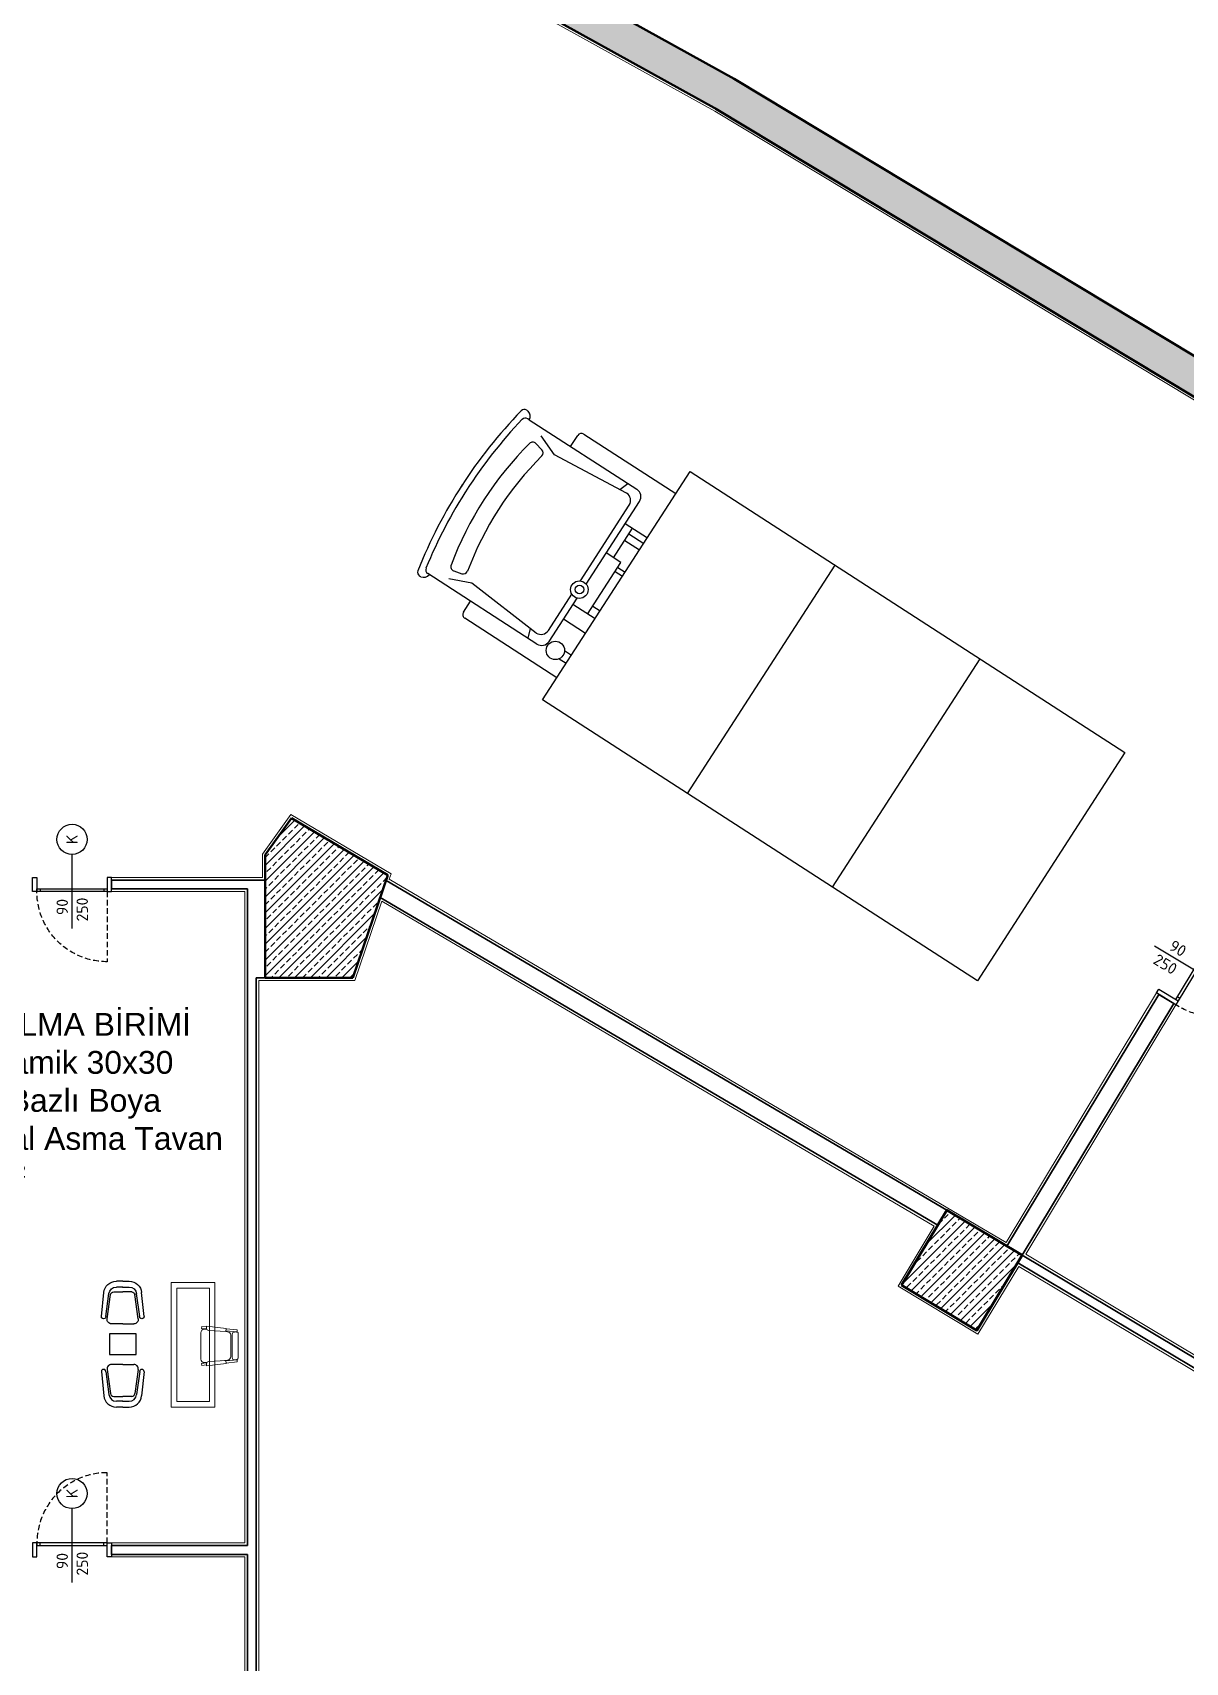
# Model space of a CAD drawing. Header units: millimetres. Extents: x 1443065 to 1517367, y 3763150 to 3779068.
# Drawn here: x 1450917 to 1452231, y 3769524 to 3771381 of the extents above; entities that cross this region are included whole.
import ezdxf
from ezdxf.enums import TextEntityAlignment as Align

# ---------------------------------------------------------------- set-up
doc = ezdxf.new("R2010")
doc.units = ezdxf.units.MM
doc.linetypes.add('HIDDEN', pattern=[9.525, 6.35, -3.175])
for name, color, linetype, lineweight in [('DUVAR', 2, 'Continuous', 35), ('MAHAL', 52, 'Continuous', 13), ('SECTION4', 3, 'Continuous', 50), ('SIVA', 3, 'Continuous', 9), ('TASIYICI', 170, 'Continuous', 50), ('TEFRIS', 165, 'Continuous', 15)]:
    doc.layers.add(name, color=color, linetype=linetype, lineweight=lineweight)
for name, color, linetype in [('m-DOG_', 4, 'Continuous'), ('m-TAR_duvar', 8, 'Continuous'), ('m-TFR_vitrifiye', 1, 'Continuous'), ('m-YAZ_poz', 7, 'Continuous'), ('TF', 21, 'Continuous')]:
    doc.layers.add(name, color=color, linetype=linetype)
doc.styles.add('mono', font='isocpeur.ttf')
doc.styles.get("Standard").update_dxf_attribs({"font": 'arial.ttf'})
pattern_1 = [(45, (-13755.822, -59043.389), (-8.98025612, 8.98025612), []), (45, (-13746.842, -59043.389), (-8.98025612, 8.98025612), [6.35, -3.175])]

# ---------------------------------------------------------------- blocks, each defined once
blk = doc.blocks.new('90lık Kqpı')
at = {"layer": 'm-DOG_', "linetype": 'HIDDEN'}
blk.add_line((-8, -5), (-88, -5), dxfattribs=at)
at = {"layer": 'm-DOG_'}
for p, q in [((-5, -8.8), (-8, -8.8)), ((-5, -81.2), (-8, -81.2))]:
    blk.add_line(p, q, dxfattribs=at)
for points in [[(8, 0), (8, -5), (-8, -5), (-8, 0)], [(-8, -5), (-8, -85), (-5, -85), (-5, -5)], [(8, -90), (8, -85), (-8, -85), (-8, -90)]]:
    blk.add_lwpolyline(points, close=True, dxfattribs=at)
at = {"layer": 'm-DOG_', "linetype": 'HIDDEN'}
blk.add_arc((-8, -5), 80, 180, 270, dxfattribs=at)
blk = doc.blocks.new('m-penpoz')
blk.add_line((0, -1.625), (0, 0))
blk.add_circle((0, 0.332), 0.332)
blk.add_attdef('POZNO', text='', height=0.18).set_placement((0, 0.332), align=Align.MIDDLE)
blk.add_attdef('HEIGHT', text='', height=0.18, rotation=90).set_placement((0.069, -1.625), align=Align.TOP_LEFT)
blk.add_attdef('WIDTH', text='', height=0.18, rotation=90).set_placement((0, -1.625), align=Align.BOTTOM_LEFT)
blk = doc.blocks.new('sdvswa')
at = {"layer": 'TEFRIS'}
for p, q in [((837027.4, -85290), (836977.4, -85290)), ((836977.4, -85432), (836977.4, -85290)), ((836983.8, -85296.4), (836983.8, -85425.6)), ((837021, -85296.4), (836983.8, -85296.4)), ((837021, -85425.6), (837021, -85296.4)), ((837027.4, -85345.2), (837027.4, -85290)), ((836977.4, -85334), (836977.4, -85432)), ((837011.3, -85347.2), (837011.3, -85362.2)), ((837012.2, -85342.3), (837012.4, -85339.9)), ((837017.9, -85342.8), (837012.2, -85342.3)), ((837017.8, -85340.4), (837012.4, -85339.9)), ((837015.3, -85343.2), (837018.2, -85343.5)), ((837017.8, -85339.8), (837017.8, -85342.2)), ((837040.2, -85342.4), (837018, -85339.6)), ((837020, -85344.6), (837039.7, -85345.8)), ((837027.4, -85432), (837027.4, -85334)), ((837039.7, -85345.8), (837040.2, -85342.4)), ((837039.7, -85345.8), (837041.7, -85346)), ((837052.6, -85346.3), (837039.8, -85345)), ((837052.8, -85343.9), (837040.1, -85342.6)), ((837045.3, -85362.2), (837045.3, -85350)), ((837047.1, -85348.7), (837047.1, -85362.2)), ((837049.8, -85346.3), (837054, -85346.8)), ((837052.6, -85346.3), (837052.8, -85343.9)), ((837054, -85346.8), (837054, -85362.2)), ((837011.3, -85377.2), (837011.3, -85362.2)), ((837045.3, -85362.2), (837045.3, -85374.3)), ((837047.1, -85375.7), (837047.1, -85362.2)), ((837054, -85375.4), (837054, -85362.2)), ((837017.9, -85381.5), (837012.2, -85382.1)), ((837012.2, -85382.1), (837012.4, -85384.5)), ((837017.8, -85383.9), (837012.4, -85384.5)), ((837015.3, -85381.2), (837018.4, -85380.8)), ((837017.8, -85384.8), (837017.8, -85382.4)), ((837040.2, -85382.2), (837018, -85385)), ((837020, -85380), (837039.7, -85378.8)), ((837034.4, -85379.1), (837041.7, -85378.3)), ((837052.6, -85378.1), (837039.7, -85379.3)), ((837039.7, -85378.8), (837040.2, -85382.2)), ((837052.8, -85380.4), (837040.1, -85381.7)), ((837049.8, -85378.1), (837051.9, -85377.8)), ((837052.6, -85378.1), (837052.8, -85380.4)), ((836983.8, -85425.6), (837021, -85425.6)), ((836977.4, -85432), (837027.4, -85432))]:
    blk.add_line(p, q, dxfattribs=at)
for centre, radius, start, end in [((837015.3, -85347.2), 4, 89.9955, 179.9955), ((837020.2, -85342.2), 2.4, 179.1116, 266.3945), ((837041.3, -85350), 4, 359.9955, 83.8125), ((837049.5, -85348.7), 2.4, 83.193, 179.9955), ((837015.3, -85377.2), 4, 179.9955, 269.9955), ((837015.4, -85382.5), 2.4, 0.8795, 0.8795), ((837020.2, -85382.4), 2.4, 93.5966, 180.8795), ((837041.3, -85374.3), 4, 276.1786, 359.9955), ((837049.5, -85375.7), 2.4, 179.9955, 276.7981), ((837051.6, -85375.4), 2.4, 276.7981, 359.9955)]:
    blk.add_arc(centre, radius, start, end, dxfattribs=at)
blk = doc.blocks.new('10E')
at = {"layer": 'TF'}
for p, q in [((-16.4, 52.3), (-2, 52.3)), ((-2, 69.4), (-12.1, 69.4)), ((-1.7, 60), (-12.1, 60)), ((-2.3, 60), (8.1, 60)), ((-2, 69.4), (8.1, 69.4)), ((12.3, 52.3), (-2, 52.3)), ((-35.8, 13.2), (-32, 51.4)), ((-28.9, 13.2), (-24, 49.6)), ((-26.6, 9.8), (-21.3, 48)), ((22.6, 9.8), (17.3, 48)), ((24.8, 13.2), (20, 49.6)), ((31.8, 13.2), (28, 51.4)), ((-2, 1.8), (-19.7, 1.8)), ((-2, 1.8), (15.7, 1.8))]:
    blk.add_line(p, q, dxfattribs=at)
for centre, radius, start, end in [((-12.1, 49.4), 20, 90, 174.2721), ((-12.1, 48), 12, 90, 172.3616), ((-16.4, 47.3), 5, 90, 172.113), ((8.1, 49.4), 20, 5.7279, 90), ((8.1, 48), 12, 7.6384, 90), ((12.3, 47.3), 5, 7.887, 90), ((-32.3, 13), 3.48, 176.4222, 3.5778), ((-19.7, 8.8), 7, 172.113, 270), ((15.7, 8.8), 7, 270, 7.887), ((28.3, 13), 3.48, 176.4222, 3.5778)]:
    blk.add_arc(centre, radius, start, end, dxfattribs=at)
blk = doc.blocks.new('90lık')
at = {"layer": 'm-DOG_', "linetype": 'HIDDEN'}
blk.add_line((-5, 13), (-5, 103), dxfattribs=at)
at = {"layer": 'm-DOG_'}
for p, q in [((-81.2, 10), (-81.2, 13)), ((-8.8, 10), (-8.8, 13))]:
    blk.add_line(p, q, dxfattribs=at)
for points in [[(-90, -13), (-85, -13), (-85, 13), (-90, 13)], [(-5, 13), (-85, 13), (-85, 10), (-5, 10)], [(0, -13), (-5, -13), (-5, 13), (0, 13)]]:
    blk.add_lwpolyline(points, close=True, dxfattribs=at)
at = {"layer": 'm-DOG_', "linetype": 'HIDDEN'}
blk.add_arc((-2.7, 15.7), 87.4, 91.5314, 181.7408, dxfattribs=at)

msp = doc.modelspace()

# ---------------------------------------------------------------- hatches: boundary and pattern name
at = {"layer": 'm-TAR_duvar'}
h = msp.add_hatch(dxfattribs=at)
h.set_pattern_fill('ANSI33', color=256, scale=2)
h.set_pattern_definition([(45, (27620.463, -87954.953), (-8.98025612, 8.98025612), []), (45, (27629.443, -87954.953), (-8.98025612, 8.98025612), [6.35, -3.175])])
h.paths.add_polyline_path([(1454794.4, 3768891.3), (1454777.3, 3769060.2), (1454740.2, 3769225), (1454678.9, 3769382.6), (1454596.9, 3769530.2), (1454495.4, 3769665), (1454375.9, 3769783.5), (1454239.7, 3769884.9), (1454091.6, 3769966), (1453859.6, 3770075.2), (1453406.1, 3770314.5), (1453184.7, 3770444.6), (1451717, 3771328.6), (1451249.5, 3771588), (1451035.3, 3771685.5), (1450763.6, 3771809), (1450409.2, 3771939.6), (1448897.8, 3772143), (1447435.3, 3772002.7), (1445092.3, 3771120.2), (1445146.3, 3764847.1), (1454849.9, 3764847.1)])
h.paths.add_polyline_path([(1445186, 3764887.1), (1445132.6, 3771092.6), (1447444.4, 3771963.4), (1448897.1, 3772102.8), (1450399.5, 3771900.6), (1450748.4, 3771772), (1451018.7, 3771649), (1451231.5, 3771552.3), (1451697, 3771294), (1453164.3, 3770410.2), (1453386.6, 3770279.6), (1453841.7, 3770039.4), (1454073.5, 3769930.3), (1454218, 3769851.2), (1454349.7, 3769753.1), (1454465.2, 3769638.7), (1454563.3, 3769508.3), (1454642.6, 3769365.5), (1454701.8, 3769213.3), (1454737.7, 3769053.8), (1454754.5, 3768889), (1454809.3, 3764887.1)], flags=16)
h.paths.add_polyline_path([(1452002.3, 3765847.1), (1451882.3, 3765847.1), (1451882.3, 3765967.1), (1452002.3, 3765967.1)], flags=0)
h.paths.add_polyline_path([(1452782.4, 3765847.1), (1452782.4, 3765967.1), (1452902.4, 3765967.1), (1452902.4, 3765847.1)], flags=0)
h.paths.add_polyline_path([(1451282.3, 3765847.1), (1451162.3, 3765847.1), (1451162.3, 3765967.1), (1451282.3, 3765967.1)], flags=0)
h.paths.add_polyline_path([(1452002.4, 3766436.6), (1451902.4, 3766436.6), (1451902.4, 3766536.6), (1451902.5, 3766671), (1451282.4, 3766671), (1451282.4, 3766536.6), (1451282.4, 3766436.6), (1451182.4, 3766436.6), (1451182.4, 3766536.6), (1451227.4, 3766536.6), (1451227.4, 3766716), (1451912.5, 3766716), (1451912.5, 3766726), (1451957.5, 3766726), (1451957.5, 3766716), (1451957.5, 3766536.6), (1452002.4, 3766536.6)], flags=0)
h.paths.add_polyline_path([(1453715.4, 3765317.1), (1453715.4, 3765377.1), (1453775.4, 3765377.1), (1453775.4, 3765317.1)], flags=0)
h.paths.add_polyline_path([(1452782.4, 3766436.6), (1452782.4, 3766556.6), (1452902.4, 3766556.6), (1452902.4, 3766436.6)], flags=0)
h.paths.add_polyline_path([(1453675.3, 3765847.1), (1453675.3, 3765947.1), (1453775.3, 3765947.1), (1453775.3, 3765847.1)], flags=0)
h.paths.add_polyline_path([(1451957.5, 3766816), (1451912.5, 3766816), (1451912.5, 3767203.2), (1451227.4, 3767203.2), (1451227.4, 3767446.6), (1451287.4, 3767446.6), (1451287.4, 3767406.6), (1451267.4, 3767406.6), (1451267.4, 3767243.3), (1451917.5, 3767243.3), (1451917.5, 3767406.6), (1451897.5, 3767406.6), (1451897.5, 3767446.6), (1451957.5, 3767446.6), (1451957.5, 3767203.2)], flags=0)
h.paths.add_polyline_path([(1450402.4, 3765847.1), (1450282.4, 3765847.1), (1450282.4, 3765967.1), (1450402.4, 3765967.1)], flags=0)
h.paths.add_polyline_path([(1450272.2, 3765847.1), (1450172.2, 3765847.1), (1450172.2, 3765947.1), (1450272.2, 3765947.1)], flags=0)
h.paths.add_polyline_path([(1454209.8, 3765317.1), (1454209.8, 3765377.1), (1454269.8, 3765377.1), (1454269.8, 3765317.1)], flags=0)
h.paths.add_polyline_path([(1453675.3, 3766436.6), (1453675.3, 3766536.6), (1453775.3, 3766536.6), (1453775.3, 3766436.6)], flags=0)
h.paths.add_polyline_path([(1454209.8, 3765847.1), (1454209.8, 3765907.1), (1454269.8, 3765907.1), (1454269.8, 3765847.1)], flags=0)
h.paths.add_polyline_path([(1450402.4, 3766436.6), (1450282.4, 3766436.6), (1450282.4, 3766556.6), (1450402.4, 3766556.6)], flags=0)
h.paths.add_polyline_path([(1452782.4, 3767196.6), (1452782.4, 3767316.6), (1452902.4, 3767316.6), (1452902.4, 3767196.6)], flags=0)
h.paths.add_polyline_path([(1450272.4, 3766436.6), (1450172.4, 3766436.6), (1450172.4, 3766536.6), (1450272.4, 3766536.6)], flags=0)
h.paths.add_polyline_path([(1449584.1, 3765847.1), (1449484.1, 3765847.1), (1449484.1, 3765947.1), (1449584.1, 3765947.1)], flags=0)
h.paths.add_polyline_path([(1453675.3, 3767196.6), (1453675.3, 3767296.6), (1453775.3, 3767296.6), (1453775.3, 3767196.6)], flags=0)
h.paths.add_polyline_path([(1450402.4, 3767196.6), (1450282.4, 3767196.6), (1450282.4, 3767316.6), (1450402.4, 3767316.6)], flags=0)
h.paths.add_polyline_path([(1450272.4, 3767196.6), (1450172.4, 3767196.6), (1450172.4, 3767296.6), (1450272.4, 3767296.6)], flags=0)
h.paths.add_polyline_path([(1451957.5, 3767847.6), (1451897.5, 3767847.6), (1451897.5, 3767887.6), (1451917.5, 3767887.6), (1451917.5, 3768050.8), (1451267.4, 3768050.8), (1451267.4, 3767887.6), (1451287.4, 3767887.6), (1451287.4, 3767847.6), (1451227.4, 3767847.6), (1451227.4, 3768091), (1451912.5, 3768091), (1451912.5, 3768477.2), (1451957.5, 3768477.2), (1451957.5, 3768091)], flags=0)
h.paths.add_polyline_path([(1449584.1, 3766436.6), (1449484.1, 3766436.6), (1449484.1, 3766536.6), (1449584.1, 3766536.6)], flags=0)
h.paths.add_polyline_path([(1452782.4, 3767976.6), (1452782.4, 3768096.6), (1452902.4, 3768096.6), (1452902.4, 3767976.6)], flags=0)
h.paths.add_polyline_path([(1453675.3, 3767996.6), (1453675.3, 3768096.6), (1453775.3, 3768096.6), (1453775.3, 3767996.6)], flags=0)
h.paths.add_polyline_path([(1448737.7, 3765847.1), (1448577.7, 3765847.1), (1448577.7, 3765947.1), (1448692.7, 3765947.1), (1448692.7, 3766436.6), (1448577.7, 3766436.6), (1448577.7, 3766536.6), (1448737.7, 3766536.6), (1448737.7, 3766436.6), (1448737.7, 3765947.1)], flags=0)
h.paths.add_polyline_path([(1450402.4, 3767976.6), (1450282.4, 3767976.6), (1450282.4, 3768096.6), (1450402.4, 3768096.6)], flags=0)
h.paths.add_polyline_path([(1450272.4, 3767996.6), (1450172.4, 3767996.6), (1450172.4, 3768096.6), (1450272.4, 3768096.6)], flags=0)
h.paths.add_polyline_path([(1451957.5, 3768567.2), (1451912.5, 3768567.2), (1451912.5, 3768577.2), (1451227.4, 3768577.2), (1451227.4, 3768756.6), (1451172.4, 3768756.6), (1451172.4, 3768856.6), (1451282.4, 3768856.6), (1451282.4, 3768756.6), (1451282.4, 3768622.2), (1451902.5, 3768622.2), (1451902.5, 3768756.6), (1451902.4, 3768756.6), (1451902.4, 3768856.6), (1452002.4, 3768856.6), (1452002.4, 3768756.6), (1451957.5, 3768756.6), (1451957.5, 3768577.2)], flags=0)
h.paths.add_polyline_path([(1452002.4, 3768756.6), (1451902.4, 3768756.6), (1451902.4, 3768856.6), (1452002.4, 3768856.6)], flags=0)
h.paths.add_polyline_path([(1452782.4, 3768736.6), (1452782.4, 3768856.6), (1452902.4, 3768856.6), (1452902.4, 3768736.6)], flags=0)
h.paths.add_polyline_path([(1448737.7, 3767196.6), (1448577.7, 3767196.6), (1448577.7, 3767296.6), (1448737.7, 3767296.6)], flags=0)
h.paths.add_polyline_path([(1453675.3, 3768756.6), (1453675.3, 3768856.6), (1453775.3, 3768856.6), (1453775.3, 3768756.6)], flags=0)
h.paths.add_polyline_path([(1450402.4, 3768736.6), (1450282.4, 3768736.6), (1450282.4, 3768856.6), (1450402.4, 3768856.6)], flags=0)
h.paths.add_polyline_path([(1447937.7, 3765847.1), (1447837.7, 3765847.1), (1447837.7, 3765947.1), (1447937.7, 3765947.1)], flags=0)
h.paths.add_polyline_path([(1450272.4, 3768756.6), (1450172.4, 3768756.6), (1450172.4, 3768856.6), (1450272.4, 3768856.6)], flags=0)
h.paths.add_polyline_path([(1453744.5, 3768902.5), (1453693.1, 3768933.4), (1453724, 3768984.9), (1453775.4, 3768954)], flags=0)
h.paths.add_polyline_path([(1452002.4, 3769327.1), (1451882.4, 3769327.1), (1451882.4, 3769447.1), (1452002.4, 3769447.1)], flags=0)
h.paths.add_polyline_path([(1447937.7, 3766436.6), (1447837.7, 3766436.6), (1447837.7, 3766536.6), (1447937.7, 3766536.6)], flags=0)
h.paths.add_polyline_path([(1451282.4, 3769327.1), (1451162.4, 3769327.1), (1451162.4, 3769447.1), (1451282.4, 3769447.1)], flags=0)
h.paths.add_polyline_path([(1448737.7, 3767996.6), (1448577.7, 3767996.6), (1448577.7, 3768096.6), (1448737.7, 3768096.6)], flags=0)
h.paths.add_polyline_path([(1449584.1, 3768756.6), (1449484.1, 3768756.6), (1449484.1, 3768856.6), (1449584.1, 3768856.6)], flags=0)
h.paths.add_polyline_path([(1450402.4, 3769327.1), (1450282.4, 3769327.1), (1450282.4, 3769447.1), (1450402.4, 3769447.1)], flags=0)
h.paths.add_polyline_path([(1447937.7, 3767196.6), (1447837.7, 3767196.6), (1447837.7, 3767296.6), (1447937.7, 3767296.6)], flags=0)
h.paths.add_polyline_path([(1450272.4, 3769347.1), (1450172.4, 3769347.1), (1450172.4, 3769447.1), (1450272.4, 3769447.1)], flags=0)
h.paths.add_polyline_path([(1448737.7, 3768676.6), (1448637.7, 3768676.6), (1448637.7, 3768856.6), (1448737.7, 3768856.6)], flags=0)
h.paths.add_polyline_path([(1449584.1, 3769347.1), (1449484.1, 3769347.1), (1449484.1, 3769447.1), (1449584.1, 3769447.1)], flags=0)
h.paths.add_polyline_path([(1447037.7, 3765847.1), (1446937.7, 3765847.1), (1446937.7, 3765947.1), (1447037.7, 3765947.1)], flags=0)
h.paths.add_polyline_path([(1447937.7, 3767996.6), (1447837.7, 3767996.6), (1447837.7, 3768096.6), (1447937.7, 3768096.6)], flags=0)
h.paths.add_polyline_path([(1447037.7, 3766436.6), (1446937.7, 3766436.6), (1446937.7, 3766536.6), (1447037.7, 3766536.6)], flags=0)
h.paths.add_polyline_path([(1451282.4, 3770304.3), (1451182.4, 3770304.3), (1451182.4, 3770444.3), (1451212.4, 3770486.3), (1451322.4, 3770421.3)], flags=0)
h.paths.add_polyline_path([(1447037.7, 3767196.6), (1446937.7, 3767196.6), (1446937.7, 3767296.6), (1447037.7, 3767296.6)], flags=0)
h.paths.add_polyline_path([(1448737.7, 3769347.1), (1448637.7, 3769347.1), (1448637.7, 3769447.1), (1448737.7, 3769447.1)], flags=0)
h.paths.add_polyline_path([(1447937.7, 3768756.6), (1447837.7, 3768756.6), (1447837.7, 3768856.6), (1447937.7, 3768856.6)], flags=0)
h.paths.add_polyline_path([(1450382.4, 3770315.6), (1450282.4, 3770315.6), (1450282.4, 3770415.6), (1450382.4, 3770415.6)], flags=0)
h.paths.add_polyline_path([(1450272.4, 3770315.6), (1450172.4, 3770315.6), (1450172.4, 3770415.6), (1450272.4, 3770415.6)], flags=0)
h.paths.add_polyline_path([(1446297.7, 3765847.1), (1446137.7, 3765847.1), (1446137.7, 3765947.1), (1446137.7, 3766436.6), (1446137.7, 3766536.6), (1446137.7, 3767196.6), (1446137.7, 3767296.6), (1446137.7, 3767996.6), (1446137.7, 3768096.6), (1446297.7, 3768096.6), (1446297.7, 3767996.6), (1446167.7, 3767996.6), (1446167.7, 3767296.6), (1446297.7, 3767296.6), (1446297.7, 3767196.6), (1446167.7, 3767196.6), (1446167.7, 3766536.6), (1446297.7, 3766536.6), (1446297.7, 3766436.6), (1446182.7, 3766436.6), (1446182.7, 3765947.1), (1446297.7, 3765947.1)], flags=0)
h.paths.add_polyline_path([(1447037.7, 3767996.6), (1446937.7, 3767996.6), (1446937.7, 3768096.6), (1447037.7, 3768096.6)], flags=0)
h.paths.add_polyline_path([(1449584.1, 3770315.6), (1449484.1, 3770315.6), (1449484.1, 3770415.6), (1449584.1, 3770415.6)], flags=0)
h.paths.add_polyline_path([(1447937.7, 3769347.1), (1447837.7, 3769347.1), (1447837.7, 3769447.1), (1447937.7, 3769447.1)], flags=0)
h.paths.add_polyline_path([(1450382.4, 3770936.7), (1450282.4, 3770936.7), (1450282.4, 3771036.7), (1450382.4, 3771036.7)], flags=0)
h.paths.add_polyline_path([(1450272.4, 3770936.7), (1450172.4, 3770936.7), (1450172.4, 3771036.7), (1450272.4, 3771036.7)], flags=0)
h.paths.add_polyline_path([(1447037.7, 3768756.6), (1446937.7, 3768756.6), (1446937.7, 3768811.6), (1446237.7, 3768811.6), (1446237.7, 3768676.6), (1446137.7, 3768676.6), (1446137.7, 3768856.6), (1446237.7, 3768856.6), (1446937.7, 3768856.6), (1447037.7, 3768856.6)], flags=0)
h.paths.add_polyline_path([(1448737.7, 3770315.6), (1448637.7, 3770315.6), (1448637.7, 3770415.6), (1448737.7, 3770415.6)], flags=0)
h.paths.add_polyline_path([(1449584.1, 3770936.7), (1449484.1, 3770936.7), (1449484.1, 3771036.7), (1449584.1, 3771036.7)], flags=0)
h.paths.add_polyline_path([(1447037.7, 3769347.1), (1446937.7, 3769347.1), (1446937.7, 3769447.1), (1447037.7, 3769447.1)], flags=0)
h.paths.add_polyline_path([(1447937.7, 3770315.6), (1447837.7, 3770315.6), (1447837.7, 3770415.6), (1447937.7, 3770415.6)], flags=0)
h.paths.add_polyline_path([(1448737.7, 3770936.7), (1448637.7, 3770936.7), (1448637.7, 3771036.7), (1448737.7, 3771036.7)], flags=0)
h.paths.add_polyline_path([(1447937.7, 3770936.7), (1447837.7, 3770936.7), (1447837.7, 3770994.8), (1447050.8, 3770749.4), (1446602.7, 3770578.5), (1446587.7, 3770615.6), (1447037.7, 3770787.2), (1447837.7, 3771036.7), (1447837.7, 3771036.7), (1447937.7, 3771036.7)], flags=0)
h.paths.add_polyline_path([(1446237.7, 3769347.1), (1446137.7, 3769347.1), (1446137.7, 3769447.1), (1446237.7, 3769447.1)], flags=0)
h.paths.add_polyline_path([(1447037.7, 3770315.6), (1446937.7, 3770315.6), (1446937.7, 3770415.6), (1447037.7, 3770415.6)], flags=0)
h.paths.add_polyline_path([(1448660, 3771597.8), (1447860.1, 3771521.2), (1447552.7, 3771491.7), (1447491.4, 3771468.2), (1447044.9, 3771300), (1446969.9, 3771271.8), (1446669.6, 3771158.6), (1446594.8, 3771130.5), (1446580.7, 3771167.9), (1446655.5, 3771196.1), (1446955.9, 3771309.2), (1447030.7, 3771337.4), (1447477, 3771505.5), (1447543.4, 3771531), (1447856.3, 3771561), (1448656.3, 3771637.6), (1448735.8, 3771645.3), (1448739.6, 3771605.5)], flags=0)
h.paths.add_polyline_path([(1446237.7, 3770315.6), (1446137.7, 3770315.6), (1446137.7, 3770415.6), (1446237.7, 3770415.6)], flags=0)
h.paths.add_polyline_path([(1445658.5, 3770330.6), (1445618.5, 3770330.6), (1445618.5, 3770415.6), (1445658.5, 3770415.6)], flags=0)
h.paths.add_polyline_path([(1446219.6, 3770989.2), (1446144.8, 3770961), (1446130.7, 3770998.4), (1446205.5, 3771026.6)], flags=0)
h.paths.add_polyline_path([(1445658, 3770633.3), (1445618, 3770633.3), (1445618, 3770676.3), (1445622.2, 3770719), (1445637.3, 3770759.3), (1445660.3, 3770795.7), (1445690.2, 3770826.7), (1445725.7, 3770851), (1445765.4, 3770867.7), (1445808, 3770875.8), (1445821, 3770837.3), (1445785.5, 3770830.1), (1445752.2, 3770815.9), (1445722.3, 3770795.4), (1445697, 3770769.4), (1445677.2, 3770739), (1445663.8, 3770705.3), (1445659, 3770670.8)], flags=0)
h = msp.add_hatch(dxfattribs=at)
h.set_pattern_fill('ANSI33', color=256, scale=2)
h.set_pattern_definition(pattern_1)
h.paths.add_polyline_path([(1451182.4, 3770444.2), (1451182.4, 3770304.2), (1451282.4, 3770304.2), (1451322.4, 3770421.2), (1451212.4, 3770486.2)])
h = msp.add_hatch(dxfattribs=at)
h.set_pattern_fill('ANSI33', color=256, scale=2)
h.set_pattern_definition(pattern_1)
h.paths.add_polyline_path([(1451908, 3769953.8), (1451993.8, 3769902.3), (1452045.3, 3769988), (1451959.6, 3770039.5)])

# ---------------------------------------------------------------- linework, layer by layer
at = {"color": 1}
msp.add_lwpolyline([(1451035.3, 3769898.4), (1451005.1, 3769898.4), (1451005.1, 3769874.8), (1451035.3, 3769874.8)], close=True, dxfattribs=at)
at = {"layer": 'DUVAR'}
for p, q in [((1451007.4, 3770415.5), (1451182.4, 3770415.5)), ((1451007.4, 3770415.5), (1451182.4, 3770415.5)), ((1451007.4, 3770415.5), (1451007.4, 3770405.5)), ((1451007.4, 3770405.5), (1451162.4, 3770405.5)), ((1451007.4, 3770405.5), (1451162.4, 3770405.5)), ((1451162.4, 3770405.5), (1451162.4, 3769657.1)), ((1451182.4, 3770405.5), (1451182.4, 3770405.5)), ((1451182.4, 3770405.5), (1451182.4, 3770405.5)), ((1451320.3, 3770415.1), (1451959.6, 3770039.5)), ((1451320.3, 3770415.1), (1451959.6, 3770039.5)), ((1451320.3, 3770415.1), (1451959.6, 3770039.5)), ((1451320.3, 3770415.1), (1451959.6, 3770039.5)), ((1451313.7, 3770395.8), (1451949.3, 3770022.4)), ((1451313.7, 3770395.8), (1451949.3, 3770022.4)), ((1451313.7, 3770395.8), (1451949.3, 3770022.4)), ((1451313.7, 3770395.8), (1451949.3, 3770022.4)), ((1451172.4, 3770304.2), (1451172.4, 3769447.1)), ((1451182.4, 3770304.2), (1451172.4, 3770304.2)), ((1452028.1, 3769998.4), (1452201, 3770285.3)), ((1452045.3, 3769988), (1452218.1, 3770275)), ((1452218.1, 3770275), (1452201, 3770285.3)), ((1452797.2, 3769528.2), (1452040.5, 3769979.3)), ((1452802.3, 3769536.7), (1452045.3, 3769988)), ((1451007.4, 3769657.1), (1451162.4, 3769657.1)), ((1451007.4, 3769657.1), (1451007.4, 3769647.1)), ((1451007.4, 3769647.1), (1451162.4, 3769647.1)), ((1451162.4, 3769647.1), (1451162.4, 3769447.1))]:
    msp.add_line(p, q, dxfattribs=at)
at = {"layer": 'm-TFR_vitrifiye'}
for p, q in [((1451482.1, 3770950.1), (1451480.6, 3770951.1)), ((1451482.1, 3770950.1), (1451480.6, 3770951.1)), ((1451483.6, 3770940.2), (1451481.8, 3770941.4)), ((1451483.6, 3770940.2), (1451481.8, 3770941.4)), ((1451483.6, 3770940.2), (1451606.3, 3770861)), ((1451483.6, 3770940.2), (1451606.3, 3770861)), ((1451512.4, 3770900.1), (1451497.2, 3770921.9)), ((1451512.4, 3770900.1), (1451497.2, 3770921.9)), ((1451530.7, 3770909.8), (1451538.8, 3770922.4)), ((1451530.7, 3770909.8), (1451538.8, 3770922.4)), ((1451545.7, 3770923.9), (1451650.7, 3770856.1)), ((1451545.7, 3770923.9), (1451650.7, 3770856.1)), ((1451491.1, 3770913.2), (1451498, 3770906)), ((1451491.1, 3770913.2), (1451498, 3770906)), ((1451594.5, 3770856.6), (1451512.4, 3770900.1)), ((1451594.5, 3770856.6), (1451512.4, 3770900.1)), ((1451498.8, 3770620.9), (1451667, 3770881.3)), ((1451498.8, 3770620.9), (1451667, 3770881.3)), ((1451586.9, 3770860.7), (1451595.9, 3770867.7)), ((1451586.9, 3770860.7), (1451595.9, 3770867.7)), ((1451667, 3770881.3), (1452162.6, 3770561.1)), ((1451667, 3770881.3), (1452162.6, 3770561.1)), ((1451548.4, 3770753), (1451609.2, 3770847.1)), ((1451548.4, 3770753), (1451609.2, 3770847.1)), ((1451541.8, 3770756.5), (1451597.5, 3770842.8)), ((1451541.8, 3770756.5), (1451597.5, 3770842.8)), ((1451579.7, 3770782.9), (1451601.4, 3770816.5)), ((1451579.7, 3770782.9), (1451601.4, 3770816.5)), ((1451593, 3770822), (1451618.2, 3770805.7)), ((1451593, 3770822), (1451618.2, 3770805.7)), ((1451597.2, 3770810), (1451614, 3770799.2)), ((1451597.2, 3770810), (1451614, 3770799.2)), ((1451592.5, 3770802.7), (1451609.3, 3770791.9)), ((1451592.5, 3770802.7), (1451609.3, 3770791.9)), ((1451550.1, 3770718.7), (1451588.1, 3770777.5)), ((1451550.1, 3770718.7), (1451588.1, 3770777.5)), ((1451588.1, 3770777.5), (1451571.3, 3770788.4)), ((1451588.1, 3770777.5), (1451571.3, 3770788.4)), ((1451664, 3770514.2), (1451832.2, 3770774.5)), ((1451664, 3770514.2), (1451832.2, 3770774.5)), ((1451360, 3770761.1), (1451358.5, 3770762.1)), ((1451360, 3770761.1), (1451358.5, 3770762.1)), ((1451492.3, 3770684.6), (1451367.8, 3770765)), ((1451492.3, 3770684.6), (1451367.8, 3770765)), ((1451418, 3770754.1), (1451391.9, 3770759)), ((1451418, 3770754.1), (1451391.9, 3770759)), ((1451397.4, 3770768.1), (1451406.8, 3770764.7)), ((1451397.4, 3770768.1), (1451406.8, 3770764.7)), ((1451491.4, 3770697.1), (1451418, 3770754.1)), ((1451491.4, 3770697.1), (1451418, 3770754.1)), ((1451581.4, 3770767.2), (1451589.8, 3770761.8)), ((1451581.4, 3770767.2), (1451589.8, 3770761.8)), ((1451584.4, 3770771.9), (1451592.8, 3770766.5)), ((1451584.4, 3770771.9), (1451592.8, 3770766.5)), ((1451505.3, 3770700), (1451532.1, 3770741.5)), ((1451505.3, 3770700), (1451532.1, 3770741.5)), ((1451506.1, 3770687.6), (1451538.1, 3770737)), ((1451506.1, 3770687.6), (1451538.1, 3770737)), ((1451408.6, 3770720.8), (1451416.7, 3770733.4)), ((1451408.6, 3770720.8), (1451416.7, 3770733.4)), ((1451558.5, 3770713.3), (1451533.3, 3770729.6)), ((1451558.5, 3770713.3), (1451533.3, 3770729.6)), ((1451555.9, 3770727.8), (1451564.3, 3770722.4)), ((1451555.9, 3770727.8), (1451564.3, 3770722.4)), ((1451515.1, 3770646.1), (1451410.1, 3770713.9)), ((1451515.1, 3770646.1), (1451410.1, 3770713.9)), ((1451484.6, 3770702.4), (1451481.9, 3770691.3)), ((1451484.6, 3770702.4), (1451481.9, 3770691.3)), ((1451547.6, 3770696.5), (1451522.4, 3770712.8)), ((1451547.6, 3770696.5), (1451522.4, 3770712.8)), ((1451517.8, 3770667.7), (1451525.8, 3770662.6)), ((1451517.8, 3770667.7), (1451525.8, 3770662.6)), ((1451523.9, 3770677.1), (1451531.8, 3770672)), ((1451523.9, 3770677.1), (1451531.8, 3770672)), ((1451829.2, 3770407.4), (1451997.4, 3770667.8)), ((1451829.2, 3770407.4), (1451997.4, 3770667.8)), ((1451994.4, 3770300.7), (1451498.8, 3770620.9)), ((1451994.4, 3770300.7), (1451498.8, 3770620.9)), ((1452162.6, 3770561.1), (1451994.4, 3770300.7)), ((1452162.6, 3770561.1), (1451994.4, 3770300.7))]:
    msp.add_line(p, q, dxfattribs=at)
for centre, radius in [((1451540.7, 3770746.6), 10), ((1451540.7, 3770746.6), 10), ((1451540.7, 3770746.6), 4.91), ((1451540.7, 3770746.6), 4.91), ((1451513.3, 3770677.3), 10.5), ((1451513.3, 3770677.3), 10.5)]:
    msp.add_circle(centre, radius, dxfattribs=at)
for centre, radius, start, end in [((1451873.7, 3770563.2), 556.2, 135.8906, 147.2757), ((1451873.7, 3770563.2), 556.2, 135.8906, 147.2757), ((1451873.7, 3770563.2), 548.8, 136.5385, 147.2776), ((1451873.7, 3770563.2), 548.8, 136.5385, 147.2776), ((1451477.9, 3770946.9), 5, 57.136, 135.8906), ((1451477.9, 3770946.9), 5, 57.136, 135.8906), ((1451479.1, 3770937.2), 5, 57.136, 136.5385), ((1451479.1, 3770937.2), 5, 57.136, 136.5385), ((1451476, 3770944.1), 8.57, 332.852, 44.3012), ((1451476, 3770944.1), 8.57, 332.852, 44.3012), ((1451543, 3770919.7), 5, 57.136, 147.136), ((1451543, 3770919.7), 5, 57.136, 147.136), ((1451757.4, 3770638.4), 387.7, 134.8419, 159.4301), ((1451757.4, 3770638.4), 387.7, 134.8419, 159.4301), ((1451487.5, 3770909.7), 5, 44.0933, 134.8419), ((1451487.5, 3770909.7), 5, 44.0933, 134.8419), ((1451494.4, 3770902.5), 5, 314.862, 44.0933), ((1451494.4, 3770902.5), 5, 314.862, 44.0933), ((1451757.4, 3770638.4), 367.7, 134.862, 159.4101), ((1451757.4, 3770638.4), 367.7, 134.862, 159.4101), ((1451873.7, 3770563.2), 556.2, 146.9963, 158.3814), ((1451873.7, 3770563.2), 556.2, 146.9963, 158.3814), ((1451873.7, 3770563.2), 548.8, 146.9944, 157.7335), ((1451873.7, 3770563.2), 548.8, 146.9944, 157.7335), ((1451589.1, 3770848.2), 10, 327.136, 57.136), ((1451589.1, 3770848.2), 10, 327.136, 57.136), ((1451600.8, 3770852.6), 10, 327.136, 57.136), ((1451600.8, 3770852.6), 10, 327.136, 57.136), ((1451399, 3770772.8), 5, 159.4301, 250.1787), ((1451399, 3770772.8), 5, 159.4301, 250.1787), ((1451361.3, 3770766.3), 5, 158.3814, 237.136), ((1451361.3, 3770766.3), 5, 158.3814, 237.136), ((1451363, 3770769.2), 8.57, 249.9708, 321.4201), ((1451363, 3770769.2), 8.57, 249.9708, 321.4201), ((1451370.5, 3770769.2), 5, 157.7335, 237.136), ((1451370.5, 3770769.2), 5, 157.7335, 237.136), ((1451408.5, 3770769.4), 5, 250.1787, 339.4101), ((1451408.5, 3770769.4), 5, 250.1787, 339.4101), ((1451412.8, 3770718.1), 5, 147.136, 237.136), ((1451412.8, 3770718.1), 5, 147.136, 237.136), ((1451496.9, 3770705.5), 10, 237.136, 327.136), ((1451496.9, 3770705.5), 10, 237.136, 327.136), ((1451497.7, 3770693), 10, 237.136, 327.136), ((1451497.7, 3770693), 10, 237.136, 327.136)]:
    msp.add_arc(centre, radius, start, end, dxfattribs=at)
at = {"layer": 'SIVA'}
for points in [[(1452322.2, 3770492.5), (1452508.5, 3770801.7), (1451694.9, 3771291.8), (1451230.1, 3771549.6), (1450747.3, 3771769.2), (1450398.7, 3771897.6), (1448897, 3772099.7), (1448740.7, 3772084.7), (1448740.7, 3771755.5)], [(1452198.4, 3770286.9), (1452027.1, 3770002.4), (1451324, 3770416.5), (1451326, 3770422.6), (1451211.6, 3770490.2), (1451179.4, 3770445.2), (1451179.4, 3770418.5), (1451007.4, 3770418.5)], [(1451007.4, 3769660.1), (1451159.4, 3769660.1), (1451159.4, 3770402.5), (1451007.4, 3770402.5)], [(1451175.4, 3769450.1), (1451175.4, 3770301.2), (1451284.6, 3770301.2), (1451315.4, 3770391.4), (1451945.1, 3770021.3), (1451903.9, 3769952.8), (1451994.8, 3769898.2), (1452041.5, 3769975.2), (1452793.9, 3769526.6), (1452769.3, 3769476.4)], [(1452220.7, 3770273.4), (1452049.4, 3769989.1), (1452924.2, 3769466.3), (1453150.4, 3769851.3), (1452275.9, 3770365.1), (1452267.1, 3770350.5)], [(1451007.4, 3769644.1), (1451159.4, 3769644.1), (1451159.4, 3769053.6), (1451685.4, 3769053.6), (1451685.4, 3769076.6)]]:
    msp.add_lwpolyline(points, dxfattribs=at)
at = {"layer": 'TASIYICI'}
for p, q in [((1451249.5, 3771588), (1451717, 3771328.6)), ((1451231.5, 3771552.3), (1451697.6, 3771293.7)), ((1451717, 3771328.6), (1453184.7, 3770444.6)), ((1451696.4, 3771294.4), (1453164.1, 3770410.4)), ((1451212.4, 3770486.2), (1451182.4, 3770444.2)), ((1451212.4, 3770486.2), (1451182.4, 3770444.2)), ((1451322.4, 3770421.2), (1451212.4, 3770486.2)), ((1451322.4, 3770421.2), (1451212.4, 3770486.2)), ((1451182.4, 3770444.2), (1451182.4, 3770304.2)), ((1451182.4, 3770444.2), (1451182.4, 3770304.2)), ((1451282.4, 3770304.2), (1451322.4, 3770421.2)), ((1451282.4, 3770304.2), (1451322.4, 3770421.2)), ((1451182.4, 3770304.2), (1451282.4, 3770304.2)), ((1451182.4, 3770304.2), (1451282.4, 3770304.2))]:
    msp.add_line(p, q, dxfattribs=at)
msp.add_lwpolyline([(1451908, 3769953.8), (1451993.8, 3769902.3), (1452045.3, 3769988), (1451959.6, 3770039.5)], close=True, dxfattribs=at)

# ---------------------------------------------------------------- block references
at = {"layer": 'm-TFR_vitrifiye', "xscale": -1, "rotation": 238.9384804612856}
msp.add_blockref('90lık', (1452256, 3770357.3), dxfattribs=at)
at = {"layer": 'm-YAZ_poz'}
ref = msp.add_blockref('m-penpoz', (1450962.4, 3770444.7), dxfattribs=dict(at, xscale=51.83999999999998, yscale=51.83999999999998, zscale=51.83999999999998, rotation=0.0004505966874107999))
ref.add_attrib('WIDTH', '90', dxfattribs={"layer": '0', "height": 12.96, "rotation": 90, "style": 'mono'}).set_placement((1450961.6, 3770394.1), align=Align.BOTTOM_RIGHT)
ref.add_attrib('HEIGHT', '250', dxfattribs={"layer": '0', "height": 12.96, "rotation": 90, "style": 'mono'}).set_placement((1450984.4, 3770395.6), align=Align.BOTTOM_RIGHT)
ref.add_attrib('POZNO', 'K', dxfattribs={"layer": '0', "height": 13, "rotation": 90, "style": 'mono'}).set_placement((1450962.4, 3770461.9), align=Align.MIDDLE_CENTER)
ref = msp.add_blockref('m-penpoz', (1452268.3, 3770297.3), dxfattribs=dict(at, xscale=51.83999999999999, yscale=51.83999999999999, zscale=51.83999999999999, rotation=238.9391563584571))
ref.add_attrib('WIDTH', '90', dxfattribs={"layer": '0', "height": 12.96, "rotation": 328.9387, "style": 'mono'}).set_placement((1452225.4, 3770324.1), align=Align.BOTTOM_RIGHT)
ref.add_attrib('HEIGHT', '250', dxfattribs={"layer": '0', "height": 12.96, "rotation": 328.9387, "style": 'mono'}).set_placement((1452214.9, 3770303.8), align=Align.BOTTOM_RIGHT)
ref.add_attrib('POZNO', 'K', dxfattribs={"layer": '0', "height": 13, "rotation": 328.9387, "style": 'mono'}).set_placement((1452283, 3770288.4), align=Align.MIDDLE_CENTER)
ref = msp.add_blockref('m-penpoz', (1450962.4, 3769699.2), dxfattribs=dict(at, xscale=51.83999999999998, yscale=51.83999999999998, zscale=51.83999999999998, rotation=0.0004505966874107999))
ref.add_attrib('WIDTH', '90', dxfattribs={"layer": '0', "height": 12.96, "rotation": 90, "style": 'mono'}).set_placement((1450961.6, 3769648.7), align=Align.BOTTOM_RIGHT)
ref.add_attrib('HEIGHT', '250', dxfattribs={"layer": '0', "height": 12.96, "rotation": 90, "style": 'mono'}).set_placement((1450984.4, 3769650.1), align=Align.BOTTOM_RIGHT)
ref.add_attrib('POZNO', 'K', dxfattribs={"layer": '0', "height": 13, "rotation": 90, "style": 'mono'}).set_placement((1450962.4, 3769716.4), align=Align.MIDDLE_CENTER)
ref = msp.add_blockref('m-penpoz', (1450962.4, 3769699.2), dxfattribs=dict(at, xscale=51.83999999999998, yscale=51.83999999999998, zscale=51.83999999999998, rotation=0.0004505966874107999))
ref.add_attrib('WIDTH', '90', dxfattribs={"layer": '0', "height": 12.96, "rotation": 90, "style": 'mono'}).set_placement((1450961.6, 3769648.7), align=Align.BOTTOM_RIGHT)
ref.add_attrib('HEIGHT', '250', dxfattribs={"layer": '0', "height": 12.96, "rotation": 90, "style": 'mono'}).set_placement((1450984.4, 3769650.1), align=Align.BOTTOM_RIGHT)
ref.add_attrib('POZNO', 'K', dxfattribs={"layer": '0', "height": 13, "rotation": 90, "style": 'mono'}).set_placement((1450962.4, 3769716.4), align=Align.MIDDLE_CENTER)
ref = msp.add_blockref('m-penpoz', (1450962.4, 3769699.2), dxfattribs=dict(at, xscale=51.83999999999998, yscale=51.83999999999998, zscale=51.83999999999998, rotation=0.0004505966874107999))
ref.add_attrib('WIDTH', '90', dxfattribs={"layer": '0', "height": 12.96, "rotation": 90, "style": 'mono'}).set_placement((1450961.6, 3769648.7), align=Align.BOTTOM_RIGHT)
ref.add_attrib('HEIGHT', '250', dxfattribs={"layer": '0', "height": 12.96, "rotation": 90, "style": 'mono'}).set_placement((1450984.4, 3769650.1), align=Align.BOTTOM_RIGHT)
ref.add_attrib('POZNO', 'K', dxfattribs={"layer": '0', "height": 13, "rotation": 90, "style": 'mono'}).set_placement((1450962.4, 3769716.4), align=Align.MIDDLE_CENTER)
at = {"layer": 'SECTION4', "color": 3, "lineweight": 18}
msp.add_blockref('sdvswa', (614097.9, 3855246.8), dxfattribs=at)
at = {"layer": 'TEFRIS', "color": 6, "lineweight": 18, "xscale": -1, "rotation": 270}
msp.add_blockref('90lık Kqpı', (1451007.4, 3770410.5), dxfattribs=at)
at = {"layer": 'TEFRIS', "xscale": -0.7200000000000002, "yscale": 0.7200000000000002, "zscale": 0.7200000000000002}
msp.add_blockref('10E', (1451018.7, 3769908.5), dxfattribs=at)
at = {"layer": 'TEFRIS', "xscale": 0.7200000000000002, "yscale": 0.7200000000000002, "zscale": 0.7200000000000002, "rotation": 180}
msp.add_blockref('10E', (1451018.7, 3769864.8), dxfattribs=at)
at = {"layer": 'TEFRIS', "color": 6, "lineweight": 18, "rotation": 270}
msp.add_blockref('90lık Kqpı', (1451007.4, 3769652.1), dxfattribs=at)
msp.add_blockref('90lık Kqpı', (1451007.4, 3769652.1), dxfattribs=at)

# ---------------------------------------------------------------- texts
at = {"layer": 'MAHAL', "insert": (1450761, 3770064.4), "char_height": 26, "width": 661.233, "attachment_point": 7}
msp.add_mtext('\\pt219.999;{\\f@Arial Unicode MS|b0|i0|c162|p34;SATIN ALMA B}İ{\\f@Arial Unicode MS|b0|i0|c162|p34;R}İ{\\f@Arial Unicode MS|b0|i0|c162|p34;M}İ{\\f@Arial Unicode MS|b0|i0|c162|p34;\\P\\ptz;Dö}ş{\\f@Arial Unicode MS|b0|i0|c162|p34;:Seramik 30x30\\PDuv:Su Bazl}ı{\\f@Arial Unicode MS|b0|i0|c162|p34; Boya\\PTav:Metal Asma Tavan\\P42.66 \\fVerdana|b0|i0|c162|p34;m²}', dxfattribs=at)

doc.saveas('drawing.dxf')
